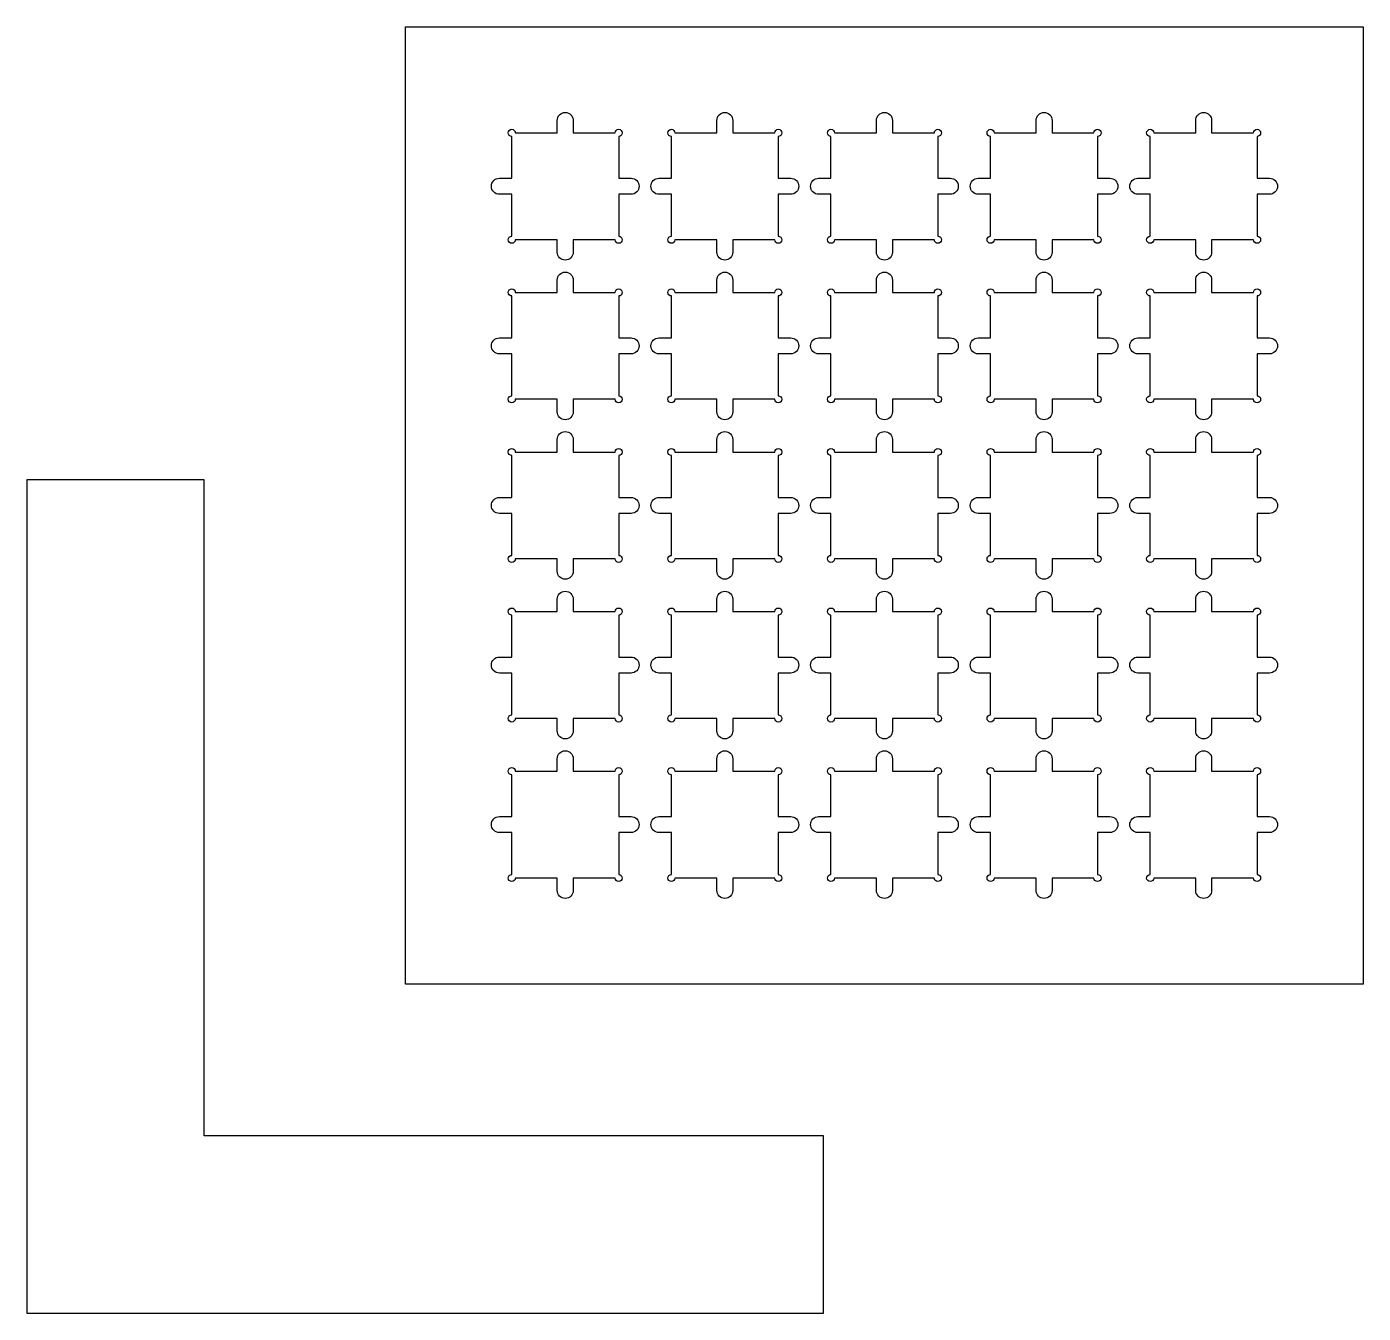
# Model space of a CAD drawing. Header units: millimetres. Extents: x 1732 to 2109, y 1422 to 1785.
import ezdxf

# ---------------------------------------------------------------- set-up
doc = ezdxf.new("R2010")
doc.units = ezdxf.units.MM
doc.layers.add('Holder_Holes', color=220, linetype='Continuous')
doc.layers.add('Holder_Outline', color=4, linetype='Continuous')

# ---------------------------------------------------------------- blocks, each defined once
blk = doc.blocks.new('*U11')
at = {"layer": 'Holder_Holes'}
blk.add_lwpolyline([(-14.07, -15.07, -1), (-16.07, -15.07, -0.414214), (-15.07, -14.07), (-15.07, -2.25), (-18.57, -2.25, -0.414214), (-20.82, 0, -0.414214), (-18.57, 2.25), (-15.07, 2.25), (-15.07, 14.07, -0.414214), (-16.07, 15.07, -1), (-14.07, 15.07), (-2.25, 15.07), (-2.25, 18.57, -1), (2.25, 18.57), (2.25, 15.07), (14.07, 15.07, -1), (16.07, 15.07, -0.414214), (15.07, 14.07), (15.07, 2.25), (18.57, 2.25, -0.414214), (20.82, 0, -0.414214), (18.57, -2.25), (15.07, -2.25), (15.07, -14.07, -0.414214), (16.07, -15.07, -1), (14.07, -15.07), (2.25, -15.07), (2.25, -18.57, -1), (-2.25, -18.57), (-2.25, -15.07)], format="xyb", close=True, dxfattribs=at)
blk = doc.blocks.new('*U12')
at = {"layer": 'Holder_Holes', "color": 0, "linetype": 'ByBlock', "lineweight": -2, "transparency": 16777216}
for p in [(0, 180), (45, 180), (90, 180), (135, 180), (180, 180), (0, 135), (45, 135), (90, 135), (135, 135), (180, 135), (0, 90), (45, 90), (90, 90), (135, 90), (180, 90), (0, 45), (45, 45), (90, 45), (135, 45), (180, 45), (0, 0), (45, 0), (90, 0), (135, 0), (180, 0)]:
    blk.add_blockref('*U11', p, dxfattribs=at)

msp = doc.modelspace()

# ---------------------------------------------------------------- linework, layer by layer
at = {"layer": 'Holder_Outline'}
for points in [[(1889.01, 1785.09), (2059.01, 1785.09), (2109.01, 1785.09), (2109.01, 1735.09), (2109.01, 1565.09), (2109.01, 1515.09), (2059.01, 1515.09), (1889.01, 1515.09), (1839.01, 1515.09), (1839.01, 1565.09), (1839.01, 1735.09), (1839.01, 1785.09), (1889.01, 1785.09), (1889.01, 1785.09)], [(1956.82, 1472.28), (1782.18, 1472.28), (1782.18, 1657.28), (1732.18, 1657.28), (1732.18, 1472.28), (1732.18, 1422.28), (1956.82, 1422.28), (1956.82, 1472.28)]]:
    msp.add_lwpolyline(points, dxfattribs=at)

# ---------------------------------------------------------------- block references
at = {"layer": 'Holder_Holes'}
msp.add_blockref('*U12', (1884.01, 1560.09), dxfattribs=at)

doc.saveas('drawing.dxf')
